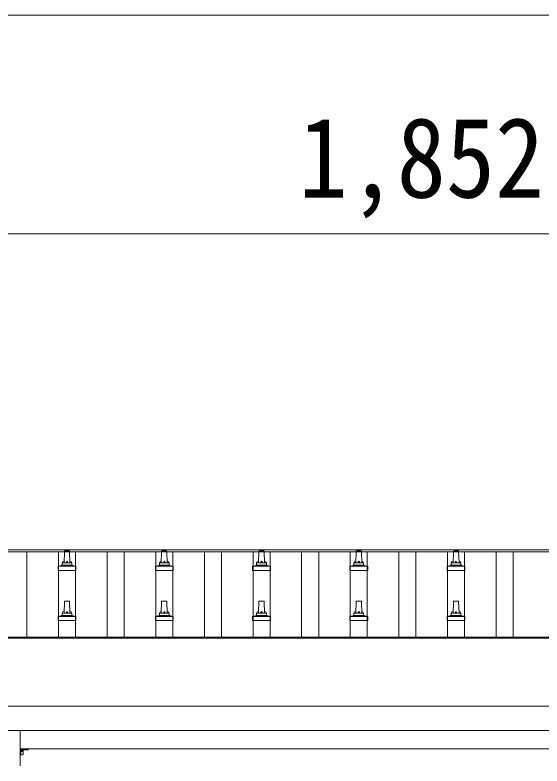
# Model space of a CAD drawing. Units: millimetres at full size, sheet at 1:50; details may follow other scales. Extents: x -14053 to 14053, y -9700 to 9700.
# Drawn here: x -6370 to -5286, y -1835 to -291 of the extents above; entities that cross this region are included whole.
import ezdxf
from ezdxf.enums import TextEntityAlignment as Align

# ---------------------------------------------------------------- set-up
doc = ezdxf.new("R2010")
doc.units = ezdxf.units.MM
doc.header["$LTSCALE"] = 50
for name, color, linetype, lineweight in [('0-2_TEXT1', 4, 'Continuous', 9), ('0-5_ELV2', 5, 'Continuous', 5), ('0-8_TABLE1', 6, 'Continuous', 9), ('0-9_DIM1', 7, 'Continuous', 9)]:
    doc.layers.add(name, color=color, linetype=linetype, lineweight=lineweight)
doc.styles.add('ＭＳ ゴシック', font='')
doc.styles.get('ＭＳ ゴシック').set_extended_font_data('MS Gothic')

msp = doc.modelspace()

# ---------------------------------------------------------------- linework, layer by layer
at = {"layer": '0-2_TEXT1'}
for p, q in [((-4639.9, -1394.37), (-6462.9, -1394.37)), ((-4639.9, -1390.79), (-6440.4, -1390.79)), ((-4641.9, -1570.4), (-6440.4, -1570.4)), ((-4641.9, -1572.29), (-6440.4, -1572.29)), ((-6440.4, -1712.18), (-4641.9, -1712.18)), ((-4641.9, -1762), (-6440.4, -1762)), ((-6358.9, -1799.9), (-4662.9, -1799.9)), ((-6343.9, -1801.9), (-6358.9, -1801.9)), ((-6351.9, -1801.9), (-6358.9, -1801.9)), ((-6358.9, -1805.3), (-6353.09, -1805.3)), ((-6357.99, -1805.3), (-6357.99, -1811.54)), ((-6353.09, -1805.3), (-6353.09, -1811.54)), ((-6342.9, -1799.9), (-6342.9, -1800.9)), ((-6358.9, -1812.3), (-6354.4, -1812.3)), ((-6354.4, -1812.3), (-6353.09, -1811.54))]:
    msp.add_line(p, q, dxfattribs=at)
for points in [[(-6358.9, -1803.5), (-6351.9, -1803.5), (-6351.9, -1801.9)], [(-6358.9, -1805.3), (-6354.3, -1805.3), (-6354.3, -1803.5), (-6358.9, -1803.5)]]:
    msp.add_lwpolyline(points, dxfattribs=at)
for centre, radius, start, end in [((-6343.9, -1800.9), 1, 270, 0), ((-6362.9, -1796.06), 16.24, 284.25827, 287.58795), ((-6355.54, -1807.96), 4.34, 235.61575, 304.38425)]:
    msp.add_arc(centre, radius, start, end, dxfattribs=at)
at = {"layer": '0-5_ELV2', "color": 4, "lineweight": 9}
for p, q in [((-6345.4, -1570.4), (-6345.4, -1394.37)), ((-6280.4, -1570.4), (-6280.4, -1394.37)), ((-6245.4, -1570.4), (-6245.4, -1394.37)), ((-6180.4, -1570.4), (-6180.4, -1394.37)), ((-6145.4, -1570.4), (-6145.4, -1394.37)), ((-6080.4, -1570.4), (-6080.4, -1394.37)), ((-6045.4, -1570.4), (-6045.4, -1394.37)), ((-5980.4, -1570.4), (-5980.4, -1394.37)), ((-5945.4, -1570.4), (-5945.4, -1394.37)), ((-5880.4, -1570.4), (-5880.4, -1394.37)), ((-5845.4, -1570.4), (-5845.4, -1394.37)), ((-5780.4, -1570.4), (-5780.4, -1394.37)), ((-5745.4, -1570.4), (-5745.4, -1394.37)), ((-5680.4, -1570.4), (-5680.4, -1394.37)), ((-5645.4, -1570.4), (-5645.4, -1394.37)), ((-5580.4, -1570.4), (-5580.4, -1394.37)), ((-5545.4, -1570.4), (-5545.4, -1394.37)), ((-5480.4, -1570.4), (-5480.4, -1394.37)), ((-5445.4, -1570.4), (-5445.4, -1394.37)), ((-5380.4, -1570.4), (-5380.4, -1394.37)), ((-5345.4, -1570.4), (-5345.4, -1394.37))]:
    msp.add_line(p, q, dxfattribs=at)
at = {"layer": '0-5_ELV2'}
for p, q in [((-6268.18, -1393.78), (-6268.9, -1417.31)), ((-6258.63, -1392.81), (-6267.18, -1392.81)), ((-6256.9, -1417.31), (-6257.63, -1393.78)), ((-6068.18, -1393.78), (-6068.9, -1417.31)), ((-6058.63, -1392.81), (-6067.18, -1392.81)), ((-6056.9, -1417.31), (-6057.63, -1393.78)), ((-5868.18, -1393.78), (-5868.9, -1417.31)), ((-5858.63, -1392.81), (-5867.18, -1392.81)), ((-5856.9, -1417.31), (-5857.63, -1393.78)), ((-5668.18, -1393.78), (-5668.9, -1417.31)), ((-5658.63, -1392.81), (-5667.18, -1392.81)), ((-5656.9, -1417.31), (-5657.63, -1393.78)), ((-5468.18, -1393.78), (-5468.9, -1417.31)), ((-5458.63, -1392.81), (-5467.18, -1392.81)), ((-5456.9, -1417.31), (-5457.63, -1393.78)), ((-6272.9, -1421.52), (-6272.9, -1417.31)), ((-6253.9, -1417.31), (-6271.9, -1417.31)), ((-6252.9, -1421.52), (-6252.9, -1417.31)), ((-6072.9, -1421.52), (-6072.9, -1417.31)), ((-6053.9, -1417.31), (-6071.9, -1417.31)), ((-6052.9, -1421.52), (-6052.9, -1417.31)), ((-5872.9, -1421.52), (-5872.9, -1417.31)), ((-5853.9, -1417.31), (-5871.9, -1417.31)), ((-5852.9, -1421.52), (-5852.9, -1417.31)), ((-5672.9, -1421.52), (-5672.9, -1417.31)), ((-5653.9, -1417.31), (-5671.9, -1417.31)), ((-5652.9, -1421.52), (-5652.9, -1417.31)), ((-5472.9, -1421.52), (-5472.9, -1417.31)), ((-5453.9, -1417.31), (-5471.9, -1417.31)), ((-5452.9, -1421.52), (-5452.9, -1417.31)), ((-6281.15, -1432.81), (-6281.15, -1425.09)), ((-6281.15, -1432.81), (-6244.65, -1432.81)), ((-6245.03, -1424.31), (-6280.77, -1424.31)), ((-6280.39, -1424.12), (-6273.67, -1422.49)), ((-6252.52, -1422.31), (-6273.28, -1422.31)), ((-6245.42, -1424.12), (-6252.14, -1422.49)), ((-6244.65, -1432.81), (-6244.65, -1425.09)), ((-6081.15, -1432.81), (-6081.15, -1425.09)), ((-6081.15, -1432.81), (-6044.65, -1432.81)), ((-6045.03, -1424.31), (-6080.77, -1424.31)), ((-6080.39, -1424.12), (-6073.67, -1422.49)), ((-6052.52, -1422.31), (-6073.28, -1422.31)), ((-6045.42, -1424.12), (-6052.14, -1422.49)), ((-6044.65, -1432.81), (-6044.65, -1425.09)), ((-5881.15, -1432.81), (-5881.15, -1425.09)), ((-5881.15, -1432.81), (-5844.65, -1432.81)), ((-5845.03, -1424.31), (-5880.77, -1424.31)), ((-5880.39, -1424.12), (-5873.67, -1422.49)), ((-5852.52, -1422.31), (-5873.28, -1422.31)), ((-5845.42, -1424.12), (-5852.14, -1422.49)), ((-5844.65, -1432.81), (-5844.65, -1425.09)), ((-5681.15, -1432.81), (-5681.15, -1425.09)), ((-5681.15, -1432.81), (-5644.65, -1432.81)), ((-5645.03, -1424.31), (-5680.77, -1424.31)), ((-5680.39, -1424.12), (-5673.67, -1422.49)), ((-5652.52, -1422.31), (-5673.28, -1422.31)), ((-5645.42, -1424.12), (-5652.14, -1422.49)), ((-5644.65, -1432.81), (-5644.65, -1425.09)), ((-5481.15, -1432.81), (-5481.15, -1425.09)), ((-5481.15, -1432.81), (-5444.65, -1432.81)), ((-5445.03, -1424.31), (-5480.77, -1424.31)), ((-5480.39, -1424.12), (-5473.67, -1422.49)), ((-5452.52, -1422.31), (-5473.28, -1422.31)), ((-5445.42, -1424.12), (-5452.14, -1422.49)), ((-5444.65, -1432.81), (-5444.65, -1425.09)), ((-6268.18, -1497.11), (-6268.9, -1520.64)), ((-6258.63, -1496.14), (-6267.18, -1496.14)), ((-6256.9, -1520.64), (-6257.63, -1497.11)), ((-6068.18, -1497.11), (-6068.9, -1520.64)), ((-6058.63, -1496.14), (-6067.18, -1496.14)), ((-6056.9, -1520.64), (-6057.63, -1497.11)), ((-5868.18, -1497.11), (-5868.9, -1520.64)), ((-5858.63, -1496.14), (-5867.18, -1496.14)), ((-5856.9, -1520.64), (-5857.63, -1497.11)), ((-5668.18, -1497.11), (-5668.9, -1520.64)), ((-5658.63, -1496.14), (-5667.18, -1496.14)), ((-5656.9, -1520.64), (-5657.63, -1497.11)), ((-5468.18, -1497.11), (-5468.9, -1520.64)), ((-5458.63, -1496.14), (-5467.18, -1496.14)), ((-5456.9, -1520.64), (-5457.63, -1497.11)), ((-6281.15, -1536.14), (-6281.15, -1528.43)), ((-6245.03, -1527.64), (-6280.77, -1527.64)), ((-6280.39, -1527.45), (-6273.67, -1525.82)), ((-6252.52, -1525.64), (-6273.28, -1525.64)), ((-6272.9, -1524.85), (-6272.9, -1520.64)), ((-6253.9, -1520.64), (-6271.9, -1520.64)), ((-6252.9, -1524.85), (-6252.9, -1520.64)), ((-6245.42, -1527.45), (-6252.14, -1525.82)), ((-6244.65, -1536.14), (-6244.65, -1528.43)), ((-6081.15, -1536.14), (-6081.15, -1528.43)), ((-6045.03, -1527.64), (-6080.77, -1527.64)), ((-6080.39, -1527.45), (-6073.67, -1525.82)), ((-6052.52, -1525.64), (-6073.28, -1525.64)), ((-6072.9, -1524.85), (-6072.9, -1520.64)), ((-6053.9, -1520.64), (-6071.9, -1520.64)), ((-6052.9, -1524.85), (-6052.9, -1520.64)), ((-6045.42, -1527.45), (-6052.14, -1525.82)), ((-6044.65, -1536.14), (-6044.65, -1528.43)), ((-5881.15, -1536.14), (-5881.15, -1528.43)), ((-5845.03, -1527.64), (-5880.77, -1527.64)), ((-5880.39, -1527.45), (-5873.67, -1525.82)), ((-5852.52, -1525.64), (-5873.28, -1525.64)), ((-5872.9, -1524.85), (-5872.9, -1520.64)), ((-5853.9, -1520.64), (-5871.9, -1520.64)), ((-5852.9, -1524.85), (-5852.9, -1520.64)), ((-5845.42, -1527.45), (-5852.14, -1525.82)), ((-5844.65, -1536.14), (-5844.65, -1528.43)), ((-5681.15, -1536.14), (-5681.15, -1528.43)), ((-5645.03, -1527.64), (-5680.77, -1527.64)), ((-5680.39, -1527.45), (-5673.67, -1525.82)), ((-5652.52, -1525.64), (-5673.28, -1525.64)), ((-5672.9, -1524.85), (-5672.9, -1520.64)), ((-5653.9, -1520.64), (-5671.9, -1520.64)), ((-5652.9, -1524.85), (-5652.9, -1520.64)), ((-5645.42, -1527.45), (-5652.14, -1525.82)), ((-5644.65, -1536.14), (-5644.65, -1528.43)), ((-5481.15, -1536.14), (-5481.15, -1528.43)), ((-5445.03, -1527.64), (-5480.77, -1527.64)), ((-5480.39, -1527.45), (-5473.67, -1525.82)), ((-5452.52, -1525.64), (-5473.28, -1525.64)), ((-5472.9, -1524.85), (-5472.9, -1520.64)), ((-5453.9, -1520.64), (-5471.9, -1520.64)), ((-5452.9, -1524.85), (-5452.9, -1520.64)), ((-5445.42, -1527.45), (-5452.14, -1525.82)), ((-5444.65, -1536.14), (-5444.65, -1528.43)), ((-6281.15, -1536.14), (-6244.65, -1536.14)), ((-6081.15, -1536.14), (-6044.65, -1536.14)), ((-5881.15, -1536.14), (-5844.65, -1536.14)), ((-5681.15, -1536.14), (-5644.65, -1536.14)), ((-5481.15, -1536.14), (-5444.65, -1536.14))]:
    msp.add_line(p, q, dxfattribs=at)
for centre, radius, start, end in [((-6267.18, -1393.81), 1, 90, 178.60509), ((-6258.63, -1393.81), 1, 1.39491, 90), ((-6067.18, -1393.81), 1, 90, 178.60509), ((-6058.63, -1393.81), 1, 1.39491, 90), ((-5867.18, -1393.81), 1, 90, 178.60509), ((-5858.63, -1393.81), 1, 1.39491, 90), ((-5667.18, -1393.81), 1, 90, 178.60509), ((-5658.63, -1393.81), 1, 1.39491, 90), ((-5467.18, -1393.81), 1, 90, 178.60509), ((-5458.63, -1393.81), 1, 1.39491, 90), ((-6268.82, -1417.94), 4.13, 90, 171.17633), ((-6271.9, -1418.31), 1, 90, 180), ((-6259.57, -1417.31), 4.83, 133.60282, 180), ((-6266.23, -1417.31), 4.83, 0, 46.39718), ((-6256.99, -1417.94), 4.13, 8.82367, 90), ((-6253.9, -1418.31), 1, 0, 90), ((-6068.82, -1417.94), 4.13, 90, 171.17633), ((-6071.9, -1418.31), 1, 90, 180), ((-6059.57, -1417.31), 4.83, 133.60282, 180), ((-6066.23, -1417.31), 4.83, 0, 46.39718), ((-6056.99, -1417.94), 4.13, 8.82367, 90), ((-6053.9, -1418.31), 1, 0, 90), ((-5868.82, -1417.94), 4.13, 90, 171.17633), ((-5871.9, -1418.31), 1, 90, 180), ((-5859.57, -1417.31), 4.83, 133.60282, 180), ((-5866.23, -1417.31), 4.83, 0, 46.39718), ((-5856.99, -1417.94), 4.13, 8.82367, 90), ((-5853.9, -1418.31), 1, 0, 90), ((-5668.82, -1417.94), 4.13, 90, 171.17633), ((-5671.9, -1418.31), 1, 90, 180), ((-5659.57, -1417.31), 4.83, 133.60282, 180), ((-5666.23, -1417.31), 4.83, 0, 46.39718), ((-5656.99, -1417.94), 4.13, 8.82367, 90), ((-5653.9, -1418.31), 1, 0, 90), ((-5468.82, -1417.94), 4.13, 90, 171.17633), ((-5471.9, -1418.31), 1, 90, 180), ((-5459.57, -1417.31), 4.83, 133.60282, 180), ((-5466.23, -1417.31), 4.83, 0, 46.39718), ((-5456.99, -1417.94), 4.13, 8.82367, 90), ((-5453.9, -1418.31), 1, 0, 90), ((-6280.15, -1425.09), 1, 103.62699, 180), ((-6273.9, -1421.52), 1, 283.62699, 0), ((-6251.9, -1421.52), 1, 180, 256.37301), ((-6245.65, -1425.09), 1, 0, 76.37301), ((-6080.15, -1425.09), 1, 103.62699, 180), ((-6073.9, -1421.52), 1, 283.62699, 0), ((-6051.9, -1421.52), 1, 180, 256.37301), ((-6045.65, -1425.09), 1, 0, 76.37301), ((-5880.15, -1425.09), 1, 103.62699, 180), ((-5873.9, -1421.52), 1, 283.62699, 0), ((-5851.9, -1421.52), 1, 180, 256.37301), ((-5845.65, -1425.09), 1, 0, 76.37301), ((-5680.15, -1425.09), 1, 103.62699, 180), ((-5673.9, -1421.52), 1, 283.62699, 0), ((-5651.9, -1421.52), 1, 180, 256.37301), ((-5645.65, -1425.09), 1, 0, 76.37301), ((-5480.15, -1425.09), 1, 103.62699, 180), ((-5473.9, -1421.52), 1, 283.62699, 0), ((-5451.9, -1421.52), 1, 180, 256.37301), ((-5445.65, -1425.09), 1, 0, 76.37301), ((-6267.18, -1497.14), 1, 90, 178.60509), ((-6258.63, -1497.14), 1, 1.39491, 90), ((-6067.18, -1497.14), 1, 90, 178.60509), ((-6058.63, -1497.14), 1, 1.39491, 90), ((-5867.18, -1497.14), 1, 90, 178.60509), ((-5858.63, -1497.14), 1, 1.39491, 90), ((-5667.18, -1497.14), 1, 90, 178.60509), ((-5658.63, -1497.14), 1, 1.39491, 90), ((-5467.18, -1497.14), 1, 90, 178.60509), ((-5458.63, -1497.14), 1, 1.39491, 90), ((-6280.15, -1528.43), 1, 103.62699, 180), ((-6273.9, -1524.85), 1, 283.62699, 0), ((-6268.82, -1521.27), 4.13, 90, 171.17633), ((-6271.9, -1521.64), 1, 90, 180), ((-6259.57, -1520.64), 4.83, 133.60282, 180), ((-6266.23, -1520.64), 4.83, 0, 46.39718), ((-6256.99, -1521.27), 4.13, 8.82367, 90), ((-6253.9, -1521.64), 1, 0, 90), ((-6251.9, -1524.85), 1, 180, 256.37301), ((-6245.65, -1528.43), 1, 0, 76.37301), ((-6080.15, -1528.43), 1, 103.62699, 180), ((-6073.9, -1524.85), 1, 283.62699, 0), ((-6068.82, -1521.27), 4.13, 90, 171.17633), ((-6071.9, -1521.64), 1, 90, 180), ((-6059.57, -1520.64), 4.83, 133.60282, 180), ((-6066.23, -1520.64), 4.83, 0, 46.39718), ((-6056.99, -1521.27), 4.13, 8.82367, 90), ((-6053.9, -1521.64), 1, 0, 90), ((-6051.9, -1524.85), 1, 180, 256.37301), ((-6045.65, -1528.43), 1, 0, 76.37301), ((-5880.15, -1528.43), 1, 103.62699, 180), ((-5873.9, -1524.85), 1, 283.62699, 0), ((-5868.82, -1521.27), 4.13, 90, 171.17633), ((-5871.9, -1521.64), 1, 90, 180), ((-5859.57, -1520.64), 4.83, 133.60282, 180), ((-5866.23, -1520.64), 4.83, 0, 46.39718), ((-5856.99, -1521.27), 4.13, 8.82367, 90), ((-5853.9, -1521.64), 1, 0, 90), ((-5851.9, -1524.85), 1, 180, 256.37301), ((-5845.65, -1528.43), 1, 0, 76.37301), ((-5680.15, -1528.43), 1, 103.62699, 180), ((-5673.9, -1524.85), 1, 283.62699, 0), ((-5668.82, -1521.27), 4.13, 90, 171.17633), ((-5671.9, -1521.64), 1, 90, 180), ((-5659.57, -1520.64), 4.83, 133.60282, 180), ((-5666.23, -1520.64), 4.83, 0, 46.39718), ((-5656.99, -1521.27), 4.13, 8.82367, 90), ((-5653.9, -1521.64), 1, 0, 90), ((-5651.9, -1524.85), 1, 180, 256.37301), ((-5645.65, -1528.43), 1, 0, 76.37301), ((-5480.15, -1528.43), 1, 103.62699, 180), ((-5473.9, -1524.85), 1, 283.62699, 0), ((-5468.82, -1521.27), 4.13, 90, 171.17633), ((-5471.9, -1521.64), 1, 90, 180), ((-5459.57, -1520.64), 4.83, 133.60282, 180), ((-5466.23, -1520.64), 4.83, 0, 46.39718), ((-5456.99, -1521.27), 4.13, 8.82367, 90), ((-5453.9, -1521.64), 1, 0, 90), ((-5451.9, -1524.85), 1, 180, 256.37301), ((-5445.65, -1528.43), 1, 0, 76.37301)]:
    msp.add_arc(centre, radius, start, end, dxfattribs=at)
at = {"layer": '0-8_TABLE1'}
for p, q in [((-4610.9, -290.79), (-11914.9, -290.79)), ((-4610.9, -740.79), (-6462.9, -740.79))]:
    msp.add_line(p, q, dxfattribs=at)
at = {"layer": '0-9_DIM1'}
msp.add_line((-6358.9, -1762), (-6358.9, -1835.05), dxfattribs=at)

# ---------------------------------------------------------------- texts
at = {"layer": '0-8_TABLE1', "color": 7, "style": 'ＭＳ ゴシック', "width": 0.9}
msp.add_text('1,852', height=165, dxfattribs=at).set_placement((-5786.9, -715.79), align=Align.BOTTOM_LEFT)

doc.saveas('drawing.dxf')
